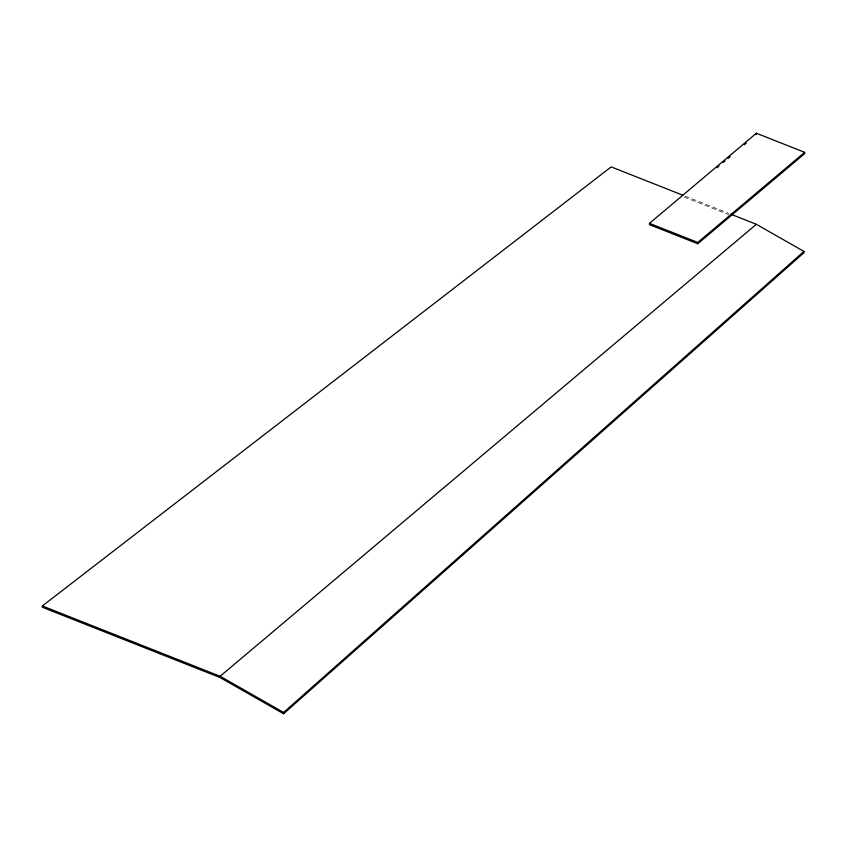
<?xml version="1.0" encoding="UTF-8"?>
<svg xmlns="http://www.w3.org/2000/svg" width="847" height="847" viewBox="0 0 847 847"><rect width="100%" height="100%" fill="white"/><g stroke="black" fill="none" stroke-linecap="round" stroke-linejoin="round"><path stroke-width="0.64" stroke-dasharray="4.24 3.18" d="M685.234 196.165L728.568 213.306M684.037 197.002L728.568 214.619"/><path stroke-width="1.27" d="M682.83 195.223L611.174 166.88L42.35 605.965L42.35 607.267L220.135 677.579L283.607 713.756L283.607 712.443L803.93 251.411L756.35 224.296L730.982 214.259M283.607 713.756L803.93 252.724L803.93 251.411M649.469 223.343L756.371 133.244L804.65 152.344L804.65 153.646L697.759 243.745L649.469 224.656L649.469 223.343L697.759 242.443L804.65 152.344M717.038 167.706L719.05 166.001M723.084 162.603L725.106 160.909M728.134 158.357L730.146 156.653M744.269 144.752L746.281 143.058M756.35 224.296L220.135 676.266L220.135 677.579M42.35 605.965L220.135 676.266L283.607 712.443M756.371 133.244L756.371 134.557M697.759 242.443L697.759 243.745"/></g></svg>
